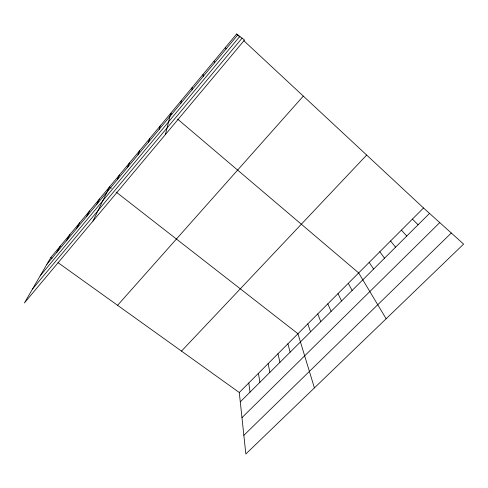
<?xml version="1.0" encoding="UTF-8"?>
<svg xmlns="http://www.w3.org/2000/svg" width="488" height="488" viewBox="0 0 488 488"><rect width="100%" height="100%" fill="white"/><g stroke="black" fill="none" stroke-linecap="round" stroke-linejoin="round"><path stroke-width="0.73" d="M191.979 89.932L192.144 87.504M180.889 103.255L181.371 100.467M165.414 134.542L170.733 113.265L171.88 114.241M159.137 129.399L160.216 125.91M148.462 142.228L149.834 138.403M137.915 154.897L139.574 150.749M127.502 167.414L129.436 162.943M117.218 179.773L119.42 174.991M92.952 221.088L109.519 186.898L111.319 188.301M96.716 204.411L99.442 199.025M86.498 216.684L89.487 210.999M76.415 228.805L79.648 222.833M66.447 240.779L69.93 234.527M56.602 252.613L60.323 246.08M50.831 257.499L24.4 302.957L244.543 40.04L236.613 34.014L50.831 257.499L52.027 258.353M46.878 264.295L237.778 34.898M40.132 275.897L239.779 36.423M32.525 288.988L242.066 38.162M117.578 305.311L303.31 96.099M181.487 351.098L366.659 155.062M239.285 392.498L423.517 207.98L463.6 244.11L245.842 453.986L239.285 392.498L58.005 262.635M240.279 401.837L429.519 213.39M241.969 417.655L439.755 222.619M243.854 435.326L451.296 233.02M116.113 192.04L297.948 333.737L314.412 387.899M177.632 119.127L358.674 272.92L386.148 318.762M236.613 34.014L239.919 37.094M243.78 40.687L423.517 207.98M412.409 219.106L418.082 224.779M401.423 230.11L406.772 236.039M390.559 240.987L395.597 247.172M379.81 251.747L384.544 258.176M369.184 262.392L373.619 269.059M225.285 47.641L226.103 48.928M348.28 283.327L352.129 290.458M337.995 293.63L341.557 300.98M327.826 303.817L331.108 311.387M317.761 313.9L320.775 321.677M307.8 323.873L310.551 331.858M214.098 61.098L214.58 62.775M287.908 343.796L290.134 352.19M277.971 353.745L279.941 362.34M268.144 363.59L269.864 372.375M258.42 373.326L259.897 382.299M248.801 382.964L250.033 392.12M203.057 74.383L203.209 76.439"/></g></svg>
